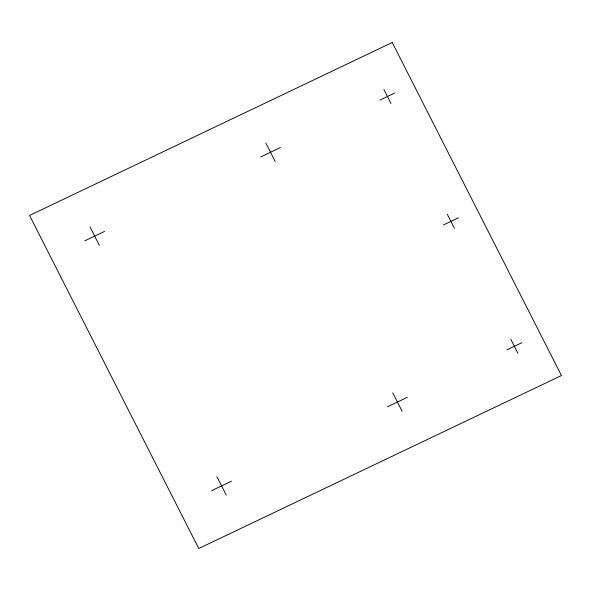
<?xml version="1.0" encoding="UTF-8"?>
<svg xmlns="http://www.w3.org/2000/svg" width="591" height="591" viewBox="0 0 591 591"><rect width="100%" height="100%" fill="white"/><g stroke="black" fill="none" stroke-linecap="round" stroke-linejoin="round"><path stroke-width="0.89" d="M84.772 240.84L104.555 231.406M260.616 156.984L280.4 147.551M379.976 100.064L394.921 92.935M443.435 224.957L458.38 217.828M211.681 490.619L231.465 481.185M387.533 406.763L407.317 397.329M506.886 349.842L521.831 342.714M383.906 89.529L390.991 103.469M447.365 214.422L454.449 228.362M510.816 339.315L517.901 353.248M265.824 143.044L275.199 161.491M392.734 392.823L402.109 411.27M89.98 226.9L99.347 245.346M216.89 476.678L226.264 495.125M392.232 42.5L29.55 215.456L198.768 548.5L561.45 375.544L392.232 42.5"/></g></svg>
